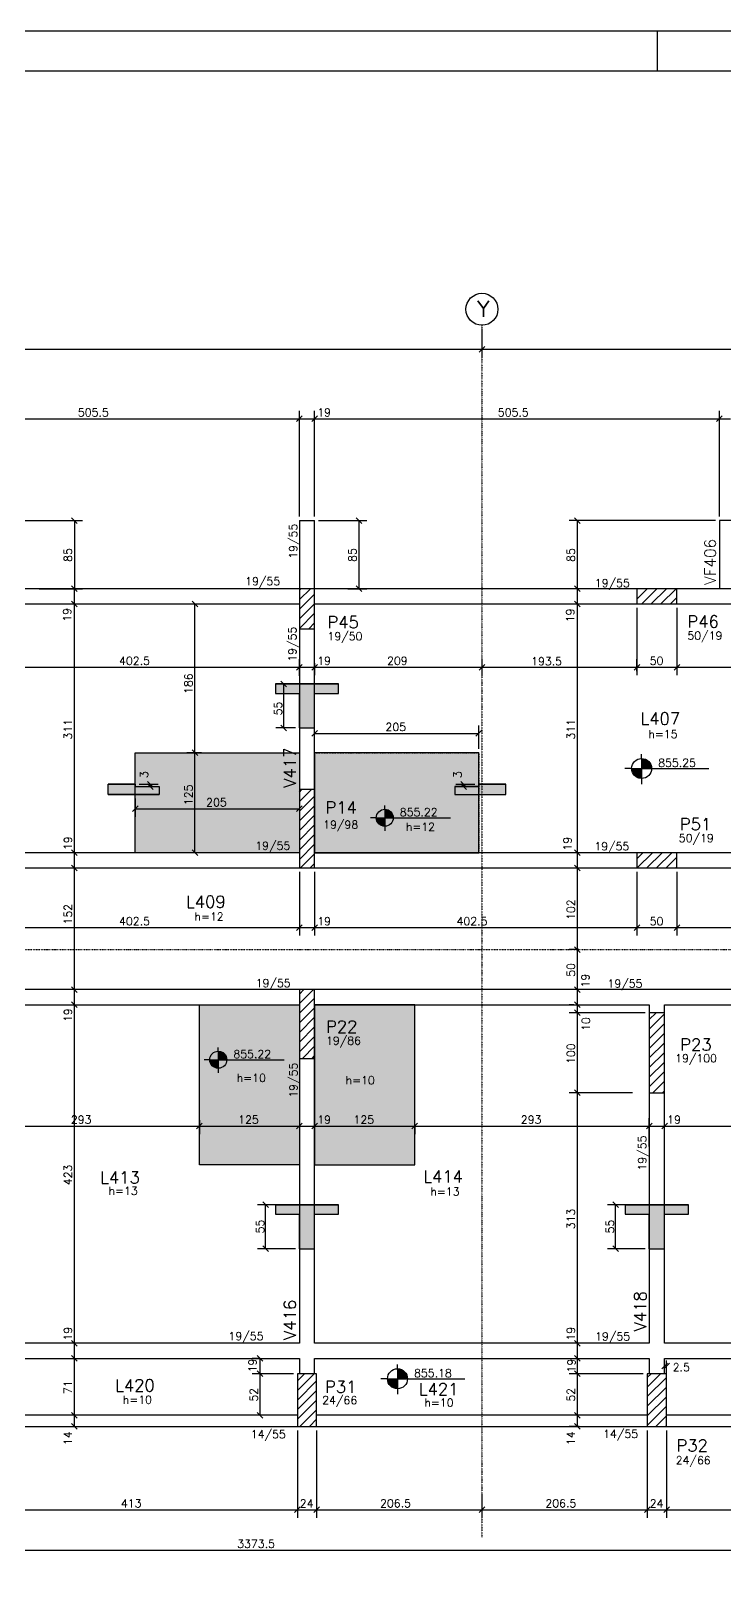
# Model space of a CAD drawing. Extents: x 1435 to 7619, y 830 to 3800.
# Drawn here: x 3499 to 4366, y 1862 to 3800 of the extents above; entities that cross this region are included whole.
import ezdxf

# ---------------------------------------------------------------- set-up
doc = ezdxf.new("R2010")
doc.units = 0
doc.header["$MEASUREMENT"] = 0
doc.linetypes.add('ESTILO_TQS_0004', pattern=[2, 0.5, -0.4, 0.1, -0.4, 0.1, -0.5])
for name, color, linetype in [('1', 1, 'CONTINUOUS'), ('2', 2, 'CONTINUOUS'), ('3', 3, 'CONTINUOUS'), ('4', 4, 'CONTINUOUS'), ('6', 6, 'CONTINUOUS'), ('7', 7, 'CONTINUOUS'), ('8', 8, 'CONTINUOUS'), ('9', 9, 'CONTINUOUS')]:
    doc.layers.add(name, color=color, linetype=linetype)
doc.styles.get("Standard").update_dxf_attribs({"font": 'ROMANS.SHX'})

msp = doc.modelspace()

# ---------------------------------------------------------------- linework, layer by layer
at = {"layer": '1', "linetype": 'Continuous'}
msp.add_lwpolyline([(1434.82608, 829.928975), (7619.060405, 829.928975), (7619.060405, 3799.928975), (1434.82608, 3799.928975), (1434.82608, 829.928975)], dxfattribs=at)
at = {"layer": '2', "linetype": 'Continuous'}
for p, q in [((4059.054466, 3398.772644), (4066.125534, 3405.843712)), ((4059.054466, 3398.772644), (4066.125534, 3405.843712)), ((3831.054466, 3311.782786), (3838.125534, 3318.853854)), ((3831.054466, 3311.782786), (3838.125534, 3318.853854)), ((3850.054466, 3311.782786), (3857.125534, 3318.853854)), ((3850.054466, 3311.782786), (3857.125534, 3318.853854)), ((4355.554466, 3311.782786), (4362.625534, 3318.853854)), ((4355.554466, 3311.782786), (4362.625534, 3318.853854)), ((3549.980763, 3191.560534), (3557.05183, 3184.489466)), ((3905.300627, 3191.560534), (3912.371695, 3184.489466)), ((4185.237339, 3184.489466), (4178.166271, 3191.560534)), ((3557.05183, 3099.489466), (3549.980763, 3106.560534)), ((3557.05183, 3099.489466), (3549.980763, 3106.560534)), ((3549.980763, 3106.560534), (3557.05183, 3099.489466)), ((3905.300627, 3106.560534), (3912.371695, 3099.489466)), ((4185.237339, 3099.489466), (4178.166271, 3106.560534)), ((4185.237339, 3099.489466), (4178.166271, 3106.560534)), ((3557.05183, 3080.489466), (3549.980763, 3087.560534)), ((3557.05183, 3080.489466), (3549.980763, 3087.560534)), ((3707.557837, 3080.489466), (3700.486769, 3087.560534)), ((4185.237339, 3080.489466), (4178.166271, 3087.560534)), ((4185.237339, 3080.489466), (4178.166271, 3087.560534)), ((3831.054466, 3001.331838), (3838.125534, 3008.402905)), ((3831.054466, 3001.331838), (3838.125534, 3008.402905)), ((3850.054466, 3001.331838), (3857.125534, 3008.402905)), ((3850.054466, 3001.331838), (3857.125534, 3008.402905)), ((3850.054466, 3001.331838), (3857.125534, 3008.402905)), ((4059.054466, 3001.331838), (4066.125534, 3008.402905)), ((4059.054466, 3001.331838), (4066.125534, 3008.402905)), ((4252.554466, 3001.331838), (4259.625534, 3008.402905)), ((4252.554466, 3001.331838), (4259.625534, 3008.402905)), ((4252.554466, 3001.331838), (4259.625534, 3008.402905)), ((4302.554466, 3001.331838), (4309.625534, 3008.402905)), ((4302.554466, 3001.331838), (4309.625534, 3008.402905)), ((3818.629123, 2980.561824), (3811.558055, 2987.632892)), ((3818.629123, 2925.561824), (3811.558055, 2932.632892)), ((3850.054466, 2918.675499), (3857.125534, 2925.746567)), ((4055.054466, 2918.675499), (4062.125534, 2925.746567)), ((3707.557837, 2894.489466), (3700.486769, 2901.560534)), ((3707.557837, 2894.489466), (3700.486769, 2901.560534)), ((3644.770676, 2862.248596), (3651.841743, 2855.177528)), ((3644.770676, 2859.248596), (3651.841743, 2852.177528)), ((4036.338257, 2862.248596), (4043.409324, 2855.177528)), ((4036.338257, 2859.248596), (4043.409324, 2852.177528)), ((3626.054466, 2824.491103), (3633.125534, 2831.562171)), ((3831.054466, 2824.491103), (3838.125534, 2831.562171)), ((3844.09, 2803.025), (3844.09, 2803.025)), ((3557.05183, 2769.489466), (3549.980763, 2776.560534)), ((3557.05183, 2769.489466), (3549.980763, 2776.560534)), ((3557.05183, 2769.489466), (3549.980763, 2776.560534)), ((3707.557837, 2769.489466), (3700.486769, 2776.560534)), ((4185.237339, 2769.489466), (4178.166271, 2776.560534)), ((4185.237339, 2769.489466), (4178.166271, 2776.560534)), ((4185.237339, 2769.489466), (4178.166271, 2776.560534)), ((3557.05183, 2750.489466), (3549.980763, 2757.560534)), ((3557.05183, 2750.489466), (3549.980763, 2757.560534)), ((4185.237339, 2750.489466), (4178.166271, 2757.560534)), ((4185.237339, 2750.489466), (4178.166271, 2757.560534)), ((3831.054466, 2675.902112), (3838.125534, 2682.973179)), ((3831.054466, 2675.902112), (3838.125534, 2682.973179)), ((3850.054466, 2675.902112), (3857.125534, 2682.973179)), ((3850.054466, 2675.902112), (3857.125534, 2682.973179)), ((4252.554466, 2675.902112), (4259.625534, 2682.973179)), ((4252.554466, 2675.902112), (4259.625534, 2682.973179)), ((4302.554466, 2675.902112), (4309.625534, 2682.973179)), ((4302.554466, 2675.902112), (4309.625534, 2682.973179)), ((4185.237339, 2648.489466), (4178.166271, 2655.560534)), ((4185.237339, 2648.489466), (4178.166271, 2655.560534)), ((3557.05183, 2598.489466), (3549.980763, 2605.560534)), ((3557.05183, 2598.489466), (3549.980763, 2605.560534)), ((4185.237339, 2598.489466), (4178.166271, 2605.560534)), ((4185.237339, 2598.489466), (4178.166271, 2605.560534)), ((3557.05183, 2579.489466), (3549.980763, 2586.560534)), ((3557.05183, 2579.489466), (3549.980763, 2586.560534)), ((4185.237339, 2579.489466), (4178.166271, 2586.560534)), ((4185.237339, 2579.489466), (4178.166271, 2586.560534)), ((3844.09, 2559.025), (3844.09, 2559.025)), ((4185.237339, 2569.489466), (4178.166271, 2576.560534)), ((4185.237339, 2569.489466), (4178.166271, 2576.560534)), ((4281.09, 2523.025), (4281.09, 2523.025)), ((4185.237339, 2469.489466), (4178.166271, 2476.560534)), ((4185.237339, 2469.489466), (4178.166271, 2476.560534)), ((3706.054466, 2427.94605), (3713.125534, 2435.017118)), ((3706.054466, 2427.94605), (3713.125534, 2435.017118)), ((3831.054466, 2427.94605), (3838.125534, 2435.017118)), ((3831.054466, 2427.94605), (3838.125534, 2435.017118)), ((3850.054466, 2427.94605), (3857.125534, 2435.017118)), ((3850.054466, 2427.94605), (3857.125534, 2435.017118)), ((3975.054466, 2427.94605), (3982.125534, 2435.017118)), ((3975.054466, 2427.94605), (3982.125534, 2435.017118)), ((4268.054466, 2427.94605), (4275.125534, 2435.017118)), ((4268.054466, 2427.94605), (4275.125534, 2435.017118)), ((4287.054466, 2427.94605), (4294.125534, 2435.017118)), ((4287.054466, 2427.94605), (4294.125534, 2435.017118)), ((3795.947986, 2329.642791), (3788.876919, 2336.713858)), ((3795.947986, 2329.642791), (3788.876919, 2336.713858)), ((4232.947986, 2329.642791), (4225.876919, 2336.713858)), ((4232.947986, 2329.642791), (4225.876919, 2336.713858)), ((3795.947986, 2274.642791), (3788.876919, 2281.713858)), ((3795.947986, 2274.642791), (3788.876919, 2281.713858)), ((4232.947986, 2274.642791), (4225.876919, 2281.713858)), ((4232.947986, 2274.642791), (4225.876919, 2281.713858)), ((3557.05183, 2156.489466), (3549.980763, 2163.560534)), ((3557.05183, 2156.489466), (3549.980763, 2163.560534)), ((4185.237339, 2156.489466), (4178.166271, 2163.560534)), ((4185.237339, 2156.489466), (4178.166271, 2163.560534)), ((3557.05183, 2137.489466), (3549.980763, 2144.560534)), ((3557.05183, 2137.489466), (3549.980763, 2144.560534)), ((3789.081284, 2137.489466), (3782.010216, 2144.560534)), ((4185.237339, 2137.489466), (4178.166271, 2144.560534)), ((4185.237339, 2137.489466), (4178.166271, 2144.560534)), ((4294.125534, 2135.212587), (4287.054466, 2128.141519)), ((4296.625534, 2135.212587), (4289.554466, 2128.141519)), ((3789.081284, 2118.489466), (3782.010216, 2125.560534)), ((3789.081284, 2118.489466), (3782.010216, 2125.560534)), ((4185.237339, 2118.489466), (4178.166271, 2125.560534)), ((4185.237339, 2118.489466), (4178.166271, 2125.560534)), ((3844.09, 2089.025), (3844.09, 2089.025)), ((4281.09, 2089.025), (4281.09, 2089.025)), ((3557.05183, 2066.489466), (3549.980763, 2073.560534)), ((3557.05183, 2066.489466), (3549.980763, 2073.560534)), ((3557.05183, 2052.489466), (3549.980763, 2059.560534)), ((3789.081284, 2066.489466), (3782.010216, 2073.560534)), ((4185.237339, 2066.489466), (4178.166271, 2073.560534)), ((4185.237339, 2066.489466), (4178.166271, 2073.560534)), ((4185.237339, 2052.489466), (4178.166271, 2059.560534)), ((3828.554466, 1948.438085), (3835.625534, 1955.509152)), ((3828.554466, 1948.438085), (3835.625534, 1955.509152)), ((3852.554466, 1948.438085), (3859.625534, 1955.509152)), ((4059.054466, 1948.438085), (4066.125534, 1955.509152)), ((4059.054466, 1948.438085), (4066.125534, 1955.509152)), ((4265.554466, 1948.438085), (4272.625534, 1955.509152)), ((4289.554466, 1948.438085), (4296.625534, 1955.509152)), ((4289.554466, 1948.438085), (4296.625534, 1955.509152))]:
    msp.add_line(p, q, dxfattribs=at)
at = {"layer": '3', "linetype": 'Continuous'}
for p, q in [((4281.321223, 3799.928975), (4281.321223, 3749.929475)), ((4708.59, 3188.025), (4359.09, 3188.025)), ((4359.09, 3188.025), (4359.09, 3103.025)), ((3834.59, 3089.299453), (3848.315547, 3103.025)), ((3834.59, 3101.320268), (3836.294732, 3103.025)), ((4256.09, 3090.070918), (4269.044082, 3103.025)), ((4256.09, 3102.091733), (4257.023267, 3103.025)), ((4262.064897, 3084.025), (4281.064897, 3103.025)), ((4274.085713, 3084.025), (4293.085713, 3103.025)), ((4286.106528, 3084.025), (4305.106528, 3103.025)), ((3834.59, 3077.278637), (3853.59, 3096.278637)), ((3834.59, 3065.257822), (3853.59, 3084.257822)), ((4298.127343, 3084.025), (4306.09, 3091.987657)), ((3834.59, 3053.237007), (3853.59, 3072.237007)), ((3846.398808, 3053.025), (3853.59, 3060.216192)), ((4262.015359, 2890.765712), (4262.015359, 2896.270456)), ((4262.015359, 2890.765712), (4262.015359, 2865.765712)), ((4262.015359, 2890.158365), (4265.864483, 2890.158365)), ((4262.015359, 2889.365516), (4267.763821, 2889.365516)), ((4262.015359, 2888.572667), (4269.087617, 2888.572667)), ((4249.515359, 2878.265712), (4241.088655, 2878.265712)), ((4262.015311, 2877.472911), (4249.515311, 2877.472911)), ((4249.515359, 2878.265712), (4274.515359, 2878.265712)), ((4262.015311, 2876.680062), (4249.616305, 2876.680062)), ((4262.015311, 2875.887213), (4249.743668, 2875.887213)), ((4262.015311, 2875.094364), (4249.924294, 2875.094364)), ((4262.015311, 2874.301562), (4250.160567, 2874.301562)), ((4262.015311, 2873.508666), (4250.455872, 2873.508666)), ((4262.015311, 2872.715864), (4250.814931, 2872.715864)), ((4262.015311, 2871.923015), (4251.244084, 2871.923015)), ((4262.015311, 2871.130166), (4251.752106, 2871.130166)), ((4262.015311, 2870.337317), (4252.351491, 2870.337317)), ((4262.015311, 2869.544516), (4253.060452, 2869.544516)), ((4262.015311, 2868.751607), (4253.907792, 2868.751607)), ((4262.015359, 2887.779806), (4270.122878, 2887.779806)), ((4262.015359, 2886.987016), (4270.970217, 2886.987016)), ((4262.015359, 2886.194167), (4271.679227, 2886.194167)), ((4262.015359, 2885.401306), (4272.278563, 2885.401306)), ((4262.015359, 2884.608457), (4272.786585, 2884.608457)), ((4262.015359, 2883.815608), (4273.215739, 2883.815608)), ((4262.015359, 2883.022759), (4273.574797, 2883.022759)), ((4262.015359, 2882.22991), (4273.870103, 2882.22991)), ((4262.015359, 2881.437109), (4274.106375, 2881.437109)), ((4262.015359, 2880.64426), (4274.286954, 2880.64426)), ((4262.015359, 2879.85141), (4274.414364, 2879.85141)), ((4262.015359, 2879.058561), (4274.515359, 2879.058561)), ((4274.515359, 2878.265712), (4345.938107, 2878.265712)), ((3834.59, 2836.862332), (3849.752668, 2852.025)), ((3834.59, 2848.883147), (3837.731853, 2852.025)), ((4262.015311, 2867.958806), (4254.943053, 2867.958806)), ((4262.015311, 2867.165957), (4256.266848, 2867.165957)), ((4262.015311, 2866.373107), (4258.166234, 2866.373107)), ((4262.015359, 2865.765712), (4262.015359, 2858.89718)), ((3834.59, 2824.841516), (3853.59, 2843.841516)), ((3834.59, 2812.820701), (3853.59, 2831.820701)), ((3941.223609, 2827.297185), (3941.223609, 2831.976217)), ((3834.59, 2800.799886), (3853.59, 2819.799886)), ((3930.598609, 2816.672185), (3923.43591, 2816.672185)), ((3941.223568, 2815.998304), (3930.598568, 2815.998304)), ((3930.598609, 2816.672185), (3951.848609, 2816.672185)), ((3941.223568, 2815.324382), (3930.684413, 2815.324382)), ((3941.223568, 2814.65046), (3930.792672, 2814.65046)), ((3941.223568, 2813.976539), (3930.946204, 2813.976539)), ((3941.223568, 2813.302657), (3931.147036, 2813.302657)), ((3941.223568, 2812.628695), (3931.398045, 2812.628695)), ((3941.223568, 2811.954814), (3931.703245, 2811.954814)), ((3941.223568, 2811.280892), (3932.068025, 2811.280892)), ((3941.223568, 2810.606971), (3932.499844, 2810.606971)), ((3941.223609, 2827.297185), (3941.223609, 2806.047185)), ((3941.223609, 2826.780939), (3944.495365, 2826.780939)), ((3941.223609, 2826.107018), (3946.109802, 2826.107018)), ((3941.223609, 2825.433096), (3947.235028, 2825.433096)), ((3941.223609, 2824.759164), (3948.115, 2824.759164)), ((3941.223609, 2824.085293), (3948.835239, 2824.085293)), ((3941.223609, 2823.411371), (3949.437896, 2823.411371)), ((3941.223609, 2822.73744), (3949.947333, 2822.73744)), ((3941.223609, 2822.063518), (3950.379152, 2822.063518)), ((3941.223609, 2821.389596), (3950.743932, 2821.389596)), ((3941.223609, 2820.715675), (3951.049132, 2820.715675)), ((3941.223609, 2820.041753), (3951.300141, 2820.041753)), ((3941.223609, 2819.367872), (3951.500973, 2819.367872)), ((3941.223609, 2818.69395), (3951.654464, 2818.69395)), ((3941.223609, 2818.020028), (3951.762764, 2818.020028)), ((3941.223609, 2817.346107), (3951.848609, 2817.346107)), ((3951.848609, 2816.672185), (4023.271358, 2816.672185)), ((3834.59, 2788.779071), (3853.59, 2807.779071)), ((3834.59, 2776.758255), (3853.59, 2795.758255)), ((3941.223568, 2809.933049), (3933.009321, 2809.933049)), ((3941.223568, 2809.259168), (3933.611938, 2809.259168)), ((3941.223568, 2808.585195), (3934.332177, 2808.585195)), ((3941.223568, 2807.911314), (3935.212149, 2807.911314)), ((3941.223568, 2807.237392), (3936.337375, 2807.237392)), ((3941.223568, 2806.563471), (3937.951853, 2806.563471)), ((3941.223609, 2806.047185), (3941.223609, 2800.208932)), ((3834.59, 2764.73744), (3853.59, 2783.73744)), ((3835.898375, 2754.025), (3853.59, 2771.716625)), ((4256.09, 2765.508905), (4263.606095, 2773.025)), ((4256.62691, 2754.025), (4275.62691, 2773.025)), ((4268.647725, 2754.025), (4287.647725, 2773.025)), ((4280.668541, 2754.025), (4299.668541, 2773.025)), ((3847.91919, 2754.025), (3853.59, 2759.69581)), ((4292.689356, 2754.025), (4306.09, 2767.425644)), ((4304.710171, 2754.025), (4306.09, 2755.404829)), ((3834.59, 2584.425211), (3852.189789, 2602.025)), ((3834.59, 2596.446026), (3840.168974, 2602.025)), ((3834.59, 2572.404396), (3853.59, 2591.404396)), ((3834.59, 2560.38358), (3853.59, 2579.38358)), ((3834.59, 2548.362765), (3853.59, 2567.362765)), ((4271.59, 2564.63423), (4279.98077, 2573.025)), ((4271.59, 2552.613415), (4290.59, 2571.613415)), ((4271.59, 2540.5926), (4290.59, 2559.5926)), ((3834.59, 2536.34195), (3853.59, 2555.34195)), ((3834.59, 2524.321134), (3853.59, 2543.321134)), ((4271.59, 2528.571784), (4290.59, 2547.571784)), ((3733.29344, 2525.012122), (3733.29344, 2529.691154)), ((3733.29344, 2525.012122), (3733.29344, 2503.762122)), ((3733.29344, 2524.495877), (3736.565196, 2524.495877)), ((3733.29344, 2523.821955), (3738.179634, 2523.821955)), ((3733.29344, 2523.148033), (3739.30486, 2523.148033)), ((3733.29344, 2522.474101), (3740.184832, 2522.474101)), ((3733.29344, 2521.80023), (3740.90507, 2521.80023)), ((3733.29344, 2521.126309), (3741.507728, 2521.126309)), ((3733.29344, 2520.452377), (3742.017164, 2520.452377)), ((3733.29344, 2519.778455), (3742.448983, 2519.778455)), ((3838.314681, 2516.025), (3853.59, 2531.300319)), ((4271.59, 2516.550969), (4290.59, 2535.550969)), ((4271.59, 2504.530154), (4290.59, 2523.530154)), ((3722.66844, 2514.387122), (3715.505742, 2514.387122)), ((3733.2934, 2513.713241), (3722.6684, 2513.713241)), ((3722.66844, 2514.387122), (3743.91844, 2514.387122)), ((3733.2934, 2513.039319), (3722.754245, 2513.039319)), ((3733.2934, 2512.365397), (3722.862503, 2512.365397)), ((3733.2934, 2511.691476), (3723.016036, 2511.691476)), ((3733.2934, 2511.017594), (3723.216867, 2511.017594)), ((3733.2934, 2510.343632), (3723.467877, 2510.343632)), ((3733.2934, 2509.669751), (3723.773076, 2509.669751)), ((3733.2934, 2508.995829), (3724.137857, 2508.995829)), ((3733.2934, 2508.321908), (3724.569676, 2508.321908)), ((3733.2934, 2507.647986), (3725.079153, 2507.647986)), ((3733.2934, 2506.974105), (3725.68177, 2506.974105)), ((3733.2934, 2506.300132), (3726.402008, 2506.300132)), ((3733.2934, 2505.626251), (3727.28198, 2505.626251)), ((3733.2934, 2504.952329), (3728.407206, 2504.952329)), ((3733.2934, 2504.278408), (3730.021684, 2504.278408)), ((3733.29344, 2519.104533), (3742.813764, 2519.104533)), ((3733.29344, 2518.430612), (3743.118963, 2518.430612)), ((3733.29344, 2517.75669), (3743.369973, 2517.75669)), ((3733.29344, 2517.082809), (3743.570805, 2517.082809)), ((3733.29344, 2516.408887), (3743.724296, 2516.408887)), ((3733.29344, 2515.734965), (3743.832595, 2515.734965)), ((3733.29344, 2515.061044), (3743.91844, 2515.061044)), ((3733.29344, 2503.762122), (3733.29344, 2497.923869)), ((3743.91844, 2514.387122), (3815.341189, 2514.387122)), ((3850.335496, 2516.025), (3853.59, 2519.279504)), ((4271.59, 2492.509339), (4290.59, 2511.509339)), ((4271.59, 2480.488523), (4290.59, 2499.488523)), ((4276.147292, 2473.025), (4290.59, 2487.467708)), ((4288.168107, 2473.025), (4290.59, 2475.446893)), ((3957.116523, 2128.155467), (3957.116523, 2133.660211)), ((3832.09, 2101.0926), (3853.0224, 2122.025)), ((3832.09, 2113.113415), (3841.001585, 2122.025)), ((3832.09, 2089.071784), (3856.09, 2113.071784)), ((3944.616523, 2115.655467), (3936.189819, 2115.655467)), ((3957.116475, 2114.862666), (3944.616475, 2114.862666)), ((3944.616523, 2115.655467), (3969.616523, 2115.655467)), ((3957.116475, 2114.069817), (3944.717469, 2114.069817)), ((3957.116475, 2113.276968), (3944.844832, 2113.276968)), ((3957.116523, 2128.155467), (3957.116523, 2103.155467)), ((3957.116523, 2127.54812), (3960.965648, 2127.54812)), ((3957.116523, 2126.755271), (3962.864985, 2126.755271)), ((3957.116523, 2125.962422), (3964.188781, 2125.962422)), ((3957.116523, 2125.169561), (3965.224042, 2125.169561)), ((3957.116523, 2124.376771), (3966.071381, 2124.376771)), ((3957.116523, 2123.583922), (3966.780391, 2123.583922)), ((3957.116523, 2122.791061), (3967.379727, 2122.791061)), ((3957.116523, 2121.998212), (3967.887749, 2121.998212)), ((3957.116523, 2121.205363), (3968.316903, 2121.205363)), ((3957.116523, 2120.412514), (3968.675961, 2120.412514)), ((3957.116523, 2119.619665), (3968.971267, 2119.619665)), ((3957.116523, 2118.826863), (3969.207539, 2118.826863)), ((3957.116523, 2118.034014), (3969.388118, 2118.034014)), ((3957.116523, 2117.241165), (3969.515529, 2117.241165)), ((3957.116523, 2116.448316), (3969.616523, 2116.448316)), ((3969.616523, 2115.655467), (4041.039272, 2115.655467)), ((4269.09, 2105.34325), (4285.77175, 2122.025)), ((4269.09, 2117.364065), (4273.750935, 2122.025)), ((4269.09, 2093.322434), (4293.09, 2117.322434)), ((3832.09, 2077.050969), (3856.09, 2101.050969)), ((3957.116475, 2112.484119), (3945.025458, 2112.484119)), ((3957.116475, 2111.691317), (3945.261731, 2111.691317)), ((3957.116475, 2110.89842), (3945.557036, 2110.89842)), ((3957.116475, 2110.105619), (3945.916095, 2110.105619)), ((3957.116475, 2109.31277), (3946.345248, 2109.31277)), ((3957.116475, 2108.519921), (3946.85327, 2108.519921)), ((3957.116475, 2107.727072), (3947.452655, 2107.727072)), ((3957.116475, 2106.934271), (3948.161616, 2106.934271)), ((3957.116475, 2106.141362), (3949.008956, 2106.141362)), ((3957.116475, 2105.34856), (3950.044217, 2105.34856)), ((3957.116475, 2104.555711), (3951.368012, 2104.555711)), ((3957.116475, 2103.762862), (3953.267398, 2103.762862)), ((3957.116523, 2103.155467), (3957.116523, 2096.286935)), ((4269.09, 2081.301619), (4293.09, 2105.301619)), ((4269.09, 2069.280804), (4293.09, 2093.280804)), ((3832.09, 2065.030154), (3856.09, 2089.030154)), ((3835.105661, 2056.025), (3856.09, 2077.009339)), ((4269.09, 2057.259988), (4293.09, 2081.259988)), ((3847.126477, 2056.025), (3856.09, 2064.988523)), ((4279.875827, 2056.025), (4293.09, 2069.239173)), ((4291.896642, 2056.025), (4293.09, 2057.218358))]:
    msp.add_line(p, q, dxfattribs=at)
for points in [[(3834.59, 3188.025), (3834.59, 3103.025)], [(3834.59, 3188.025), (3853.59, 3188.025)], [(3853.59, 3103.025), (3853.59, 3188.025)], [(3834.59, 3103.025), (3432.09, 3103.025)], [(4256.09, 3103.025), (3853.59, 3103.025)], [(4708.59, 3103.025), (4306.09, 3103.025)], [(3432.09, 3084.025), (3834.59, 3084.025)], [(3853.59, 3084.025), (4256.09, 3084.025)], [(4306.09, 3084.025), (4708.59, 3084.025)], [(3834.59, 3053.025), (3834.59, 2852.025)], [(3853.59, 2852.025), (3853.59, 3053.025)], [(3834.59, 2773.025), (3432.089976, 2773.025)], [(4256.09, 2773.025), (3853.59, 2773.025)], [(4708.59, 2773.025), (4306.09, 2773.025)], [(3432.089976, 2754.025), (3834.59, 2754.025)], [(3853.59, 2754.025), (4256.09, 2754.025)], [(4306.09, 2754.025), (4718.09, 2754.025)], [(3834.59, 2602.025), (3416.59, 2602.025)], [(4281.09, 2602.025), (3853.59, 2602.025)], [(4727.59, 2602.025), (4281.09, 2602.025)], [(3416.59, 2583.025), (3834.59, 2583.025)], [(3853.59, 2583.025), (4271.59, 2583.025)], [(4271.59, 2583.025), (4271.59, 2573.025)], [(4290.59, 2583.025), (4708.59, 2583.025)], [(4290.59, 2573.025), (4290.59, 2583.025)], [(3834.59, 2516.025), (3834.59, 2160.025)], [(3853.59, 2160.025), (3853.59, 2516.025)], [(4271.59, 2473.025), (4271.59, 2160.025)], [(4290.59, 2160.025), (4290.59, 2473.025)], [(3834.59, 2160.025), (3416.59, 2160.025)], [(4271.59, 2160.025), (3853.59, 2160.025)], [(4708.59, 2160.025), (4290.59, 2160.025)], [(3416.59, 2141.025), (3834.59, 2141.025)], [(3834.59, 2141.025), (3834.59, 2122.025)], [(3853.59, 2141.025), (4271.59, 2141.025)], [(3853.59, 2122.025), (3853.59, 2141.025)], [(4271.59, 2141.025), (4271.59, 2122.025)], [(4290.59, 2141.025), (4708.59, 2141.025)], [(4290.59, 2122.025), (4290.59, 2141.025)], [(3832.09, 2070.025), (3419.09, 2070.025)], [(3419.09, 2056.025), (3832.09, 2056.025)], [(4269.09, 2070.025), (3856.09, 2070.025)], [(3856.09, 2056.025), (4269.09, 2056.025)], [(4708.59, 2070.025), (4293.09, 2070.025)], [(4293.09, 2056.025), (4708.59, 2056.025)]]:
    msp.add_lwpolyline(points, dxfattribs=at)
at = {"layer": '3', "linetype": 'ESTILO_TQS_0004'}
for points in [[(3834.59, 2773.025), (3629.59, 2773.025), (3629.59, 2898.025), (3834.59, 2898.025), (3834.59, 2773.025)], [(3853.59, 2898.025), (4058.59, 2898.025), (4058.59, 2773.025), (3853.59, 2773.025), (3853.59, 2898.025)], [(3709.59, 2583.025), (3834.59, 2583.025), (3834.59, 2383.025), (3709.59, 2383.025), (3709.59, 2583.025)], [(3853.59, 2383.025), (3978.59, 2383.025), (3978.59, 2583.025), (3853.59, 2583.025), (3853.59, 2383.025)]]:
    msp.add_lwpolyline(points, dxfattribs=at)
at = {"layer": '3', "linetype": 'Continuous'}
for centre, radius in [((4062.59, 3452.148665), 20), ((4262.015359, 2878.265712), 12.5), ((3941.223609, 2816.672185), 10.625), ((3733.29344, 2514.387122), 10.625), ((3957.116523, 2115.655467), 12.5)]:
    msp.add_circle(centre, radius, dxfattribs=at)
at = {"layer": '6', "linetype": 'Continuous'}
for p, q in [((3804.59, 2984.097358), (3834.59, 2984.097358)), ((3804.59, 2972.097358), (3834.59, 2972.097358)), ((3834.59, 2984.097358), (3853.59, 2984.097358)), ((3834.59, 2929.097358), (3834.59, 2972.097358)), ((3853.59, 2984.097358), (3883.59, 2984.097358)), ((3853.59, 2929.097358), (3853.59, 2972.097358)), ((3853.59, 2972.097358), (3883.59, 2972.097358)), ((3834.59, 2929.097358), (3853.59, 2929.097358)), ((3629.59, 2858.713062), (3595.621745, 2858.713062)), ((3629.59, 2855.713062), (3629.59, 2858.713062)), ((3629.59, 2855.713062), (3659.59, 2855.713062)), ((4028.59, 2855.713062), (4058.59, 2855.713062)), ((4058.59, 2855.713062), (4058.59, 2858.713062)), ((4058.59, 2858.713062), (4092.558255, 2858.713062)), ((3595.621745, 2845.713062), (3659.59, 2845.713062)), ((4028.59, 2845.713062), (4092.558255, 2845.713062)), ((3804.59, 2333.178324), (3834.59, 2333.178324)), ((3834.59, 2333.178324), (3853.59, 2333.178324)), ((3853.59, 2333.178324), (3883.59, 2333.178324)), ((4241.59, 2333.178324), (4271.59, 2333.178324)), ((4271.59, 2333.178324), (4290.59, 2333.178324)), ((4290.59, 2333.178324), (4320.59, 2333.178324)), ((3804.59, 2321.178324), (3834.59, 2321.178324)), ((3834.59, 2278.178324), (3834.59, 2321.178324)), ((3853.59, 2278.178324), (3853.59, 2321.178324)), ((3853.59, 2321.178324), (3883.59, 2321.178324)), ((4241.59, 2321.178324), (4271.59, 2321.178324)), ((4271.59, 2278.178324), (4271.59, 2321.178324)), ((4290.59, 2278.178324), (4290.59, 2321.178324)), ((4290.59, 2321.178324), (4320.59, 2321.178324)), ((3834.59, 2278.178324), (3853.59, 2278.178324)), ((4271.59, 2278.178324), (4290.59, 2278.178324))]:
    msp.add_line(p, q, dxfattribs=at)
msp.add_lwpolyline([(1584.828547, 879.93055), (7569.064811, 879.93055), (7569.064811, 3749.929475), (1584.828547, 3749.929475), (1584.828547, 879.93055)], dxfattribs=at)
at = {"layer": '7', "linetype": 'Continuous'}
for points in [[(3834.59, 3053.025), (3853.59, 3053.025), (3853.59, 3103.025), (3834.59, 3103.025), (3834.59, 3053.025)], [(4256.09, 3084.025), (4306.09, 3084.025), (4306.09, 3103.025), (4256.09, 3103.025), (4256.09, 3084.025)], [(3834.59, 2754.025), (3853.59, 2754.025), (3853.59, 2852.025), (3834.59, 2852.025), (3834.59, 2754.025)], [(4256.09, 2754.025), (4306.09, 2754.025), (4306.09, 2773.025), (4256.09, 2773.025), (4256.09, 2754.025)], [(3834.59, 2516.025), (3853.59, 2516.025), (3853.59, 2602.025), (3834.59, 2602.025), (3834.59, 2516.025)], [(4271.59, 2473.025), (4290.59, 2473.025), (4290.59, 2573.025), (4271.59, 2573.025), (4271.59, 2473.025)], [(3832.09, 2056.025), (3856.09, 2056.025), (3856.09, 2122.025), (3832.09, 2122.025), (3832.09, 2056.025)], [(4269.09, 2056.025), (4293.09, 2056.025), (4293.09, 2122.025), (4269.09, 2122.025), (4269.09, 2056.025)]]:
    msp.add_lwpolyline(points, dxfattribs=at)
at = {"layer": '8', "linetype": 'Continuous'}
for points in [[(3804.59, 2984.097358), (3804.59, 2972.097358), (3834.59, 2972.097358), (3834.59, 2929.097358), (3853.59, 2929.097358), (3853.59, 2972.097358), (3883.59, 2972.097358), (3883.59, 2984.097358), (3804.59, 2984.097358)], [(3659.59, 2845.713062), (3595.621745, 2845.713062), (3595.621745, 2858.713062), (3629.59, 2858.713062), (3629.59, 2855.713062), (3659.59, 2855.713062), (3659.59, 2845.713062)], [(4028.59, 2845.713062), (4092.558255, 2845.713062), (4092.558255, 2858.713062), (4058.59, 2858.713062), (4058.59, 2855.713062), (4028.59, 2855.713062), (4028.59, 2845.713062)], [(3804.59, 2333.178324), (3804.59, 2321.178324), (3834.59, 2321.178324), (3834.59, 2278.178324), (3853.59, 2278.178324), (3853.59, 2321.178324), (3883.59, 2321.178324), (3883.59, 2333.178324), (3804.59, 2333.178324)], [(4241.59, 2333.178324), (4241.59, 2321.178324), (4271.59, 2321.178324), (4271.59, 2278.178324), (4290.59, 2278.178324), (4290.59, 2321.178324), (4320.59, 2321.178324), (4320.59, 2333.178324), (4241.59, 2333.178324)]]:
    msp.add_lwpolyline(points, dxfattribs=at)
for points in [[(3804.59, 2984.097358), (3804.59, 2972.097358), (3834.59, 2972.097358)], [(3804.59, 2984.097358), (3834.59, 2972.097358), (3883.59, 2984.097358)], [(3834.59, 2972.097358), (3853.59, 2972.097358), (3883.59, 2984.097358)], [(3834.59, 2929.097358), (3853.59, 2929.097358), (3834.59, 2972.097358)], [(3853.59, 2929.097358), (3853.59, 2972.097358), (3834.59, 2972.097358)], [(3853.59, 2972.097358), (3883.59, 2972.097358), (3883.59, 2984.097358)], [(3595.621745, 2858.713062), (3629.59, 2858.713062), (3595.621745, 2845.713062)], [(3629.59, 2858.713062), (3629.59, 2855.713062), (3595.621745, 2845.713062)], [(3595.621745, 2845.713062), (3629.59, 2855.713062), (3659.59, 2845.713062)], [(3629.59, 2855.713062), (3659.59, 2855.713062), (3659.59, 2845.713062)], [(4092.558255, 2845.713062), (4058.59, 2855.713062), (4028.59, 2855.713062)], [(4092.558255, 2845.713062), (4028.59, 2855.713062), (4028.59, 2845.713062)], [(4092.558255, 2845.713062), (4092.558255, 2858.713062), (4058.59, 2858.713062)], [(4092.558255, 2845.713062), (4058.59, 2858.713062), (4058.59, 2855.713062)], [(3804.59, 2333.178324), (3804.59, 2321.178324), (3834.59, 2321.178324)], [(3804.59, 2333.178324), (3834.59, 2321.178324), (3883.59, 2333.178324)], [(3834.59, 2321.178324), (3853.59, 2321.178324), (3883.59, 2333.178324)], [(3853.59, 2321.178324), (3883.59, 2321.178324), (3883.59, 2333.178324)], [(4241.59, 2333.178324), (4241.59, 2321.178324), (4271.59, 2321.178324)], [(4241.59, 2333.178324), (4271.59, 2321.178324), (4320.59, 2333.178324)], [(4271.59, 2321.178324), (4290.59, 2321.178324), (4320.59, 2333.178324)], [(4290.59, 2321.178324), (4320.59, 2321.178324), (4320.59, 2333.178324)], [(3834.59, 2278.178324), (3853.59, 2278.178324), (3834.59, 2321.178324)], [(3853.59, 2278.178324), (3853.59, 2321.178324), (3834.59, 2321.178324)], [(4271.59, 2278.178324), (4290.59, 2278.178324), (4271.59, 2321.178324)], [(4290.59, 2278.178324), (4290.59, 2321.178324), (4271.59, 2321.178324)]]:
    msp.add_solid(points, dxfattribs=at)
at = {"layer": '9', "linetype": 'ESTILO_TQS_0004'}
for p, q in [((4062.59, 3432.148665), (4062.59, 1917.686591)), ((1835.89007, 2652.025), (5717.148403, 2652.025))]:
    msp.add_line(p, q, dxfattribs=at)
at = {"layer": '9', "linetype": 'Continuous'}
for p, q in [((4062.59, 3427.148665), (4062.59, 3392.308178)), ((2099.09, 3402.308178), (4062.59, 3402.308178)), ((4062.59, 3402.308178), (5472.59, 3402.308178)), ((3329.09, 3315.31832), (3834.59, 3315.31832)), ((3834.59, 3193.025), (3834.59, 3325.31832)), ((3834.59, 3315.31832), (3853.59, 3315.31832)), ((3853.59, 3193.025), (3853.59, 3325.31832)), ((3853.59, 3315.31832), (4359.09, 3315.31832)), ((4359.09, 3193.025), (4359.09, 3325.31832)), ((4359.09, 3315.31832), (4373.09, 3315.31832)), ((3334.09, 3188.025), (3563.516297, 3188.025)), ((3553.516297, 3188.025), (3553.516297, 3103.025)), ((3858.59, 3188.025), (3918.836161, 3188.025)), ((3908.836161, 3188.025), (3908.836161, 3103.025)), ((4354.09, 3188.025), (4171.701805, 3188.025)), ((4181.701805, 3103.025), (4181.701805, 3188.025)), ((3509.386618, 3103.025), (3563.516297, 3103.025)), ((3553.516297, 3084.025), (3553.516297, 3103.025)), ((3895.20802, 3103.025), (3918.836161, 3103.025)), ((4181.701805, 3084.025), (4181.701805, 3103.025)), ((3553.516297, 2773.025), (3553.516297, 3084.025)), ((3704.022303, 2898.025), (3704.022303, 3084.025)), ((3704.140755, 3084.025), (3714.022303, 3084.025)), ((4181.701805, 2773.025), (4181.701805, 3084.025)), ((4256.09, 3079.025), (4256.09, 2994.867371)), ((4306.09, 3079.025), (4306.09, 2994.867371)), ((3432.09, 3004.867371), (3834.59, 3004.867371)), ((3834.59, 2994.097358), (3834.59, 3014.867371)), ((3834.59, 3004.867371), (3853.59, 3004.867371)), ((3853.59, 2994.097358), (3853.59, 3014.867371)), ((3853.59, 3009.867371), (3853.59, 2994.867371)), ((3853.59, 3004.867371), (4062.59, 3004.867371)), ((4062.59, 3013.598866), (4062.59, 2994.867371)), ((4062.59, 3004.867371), (4256.09, 3004.867371)), ((4256.09, 2999.867371), (4256.09, 3014.867371)), ((4256.09, 3004.867371), (4306.09, 3004.867371)), ((4306.09, 3004.867371), (4708.59, 3004.867371)), ((3829.59, 2984.097358), (3805.093589, 2984.097358)), ((3815.093589, 2929.097358), (3815.093589, 2984.097358)), ((3829.59, 2929.097358), (3805.093589, 2929.097358)), ((3853.59, 2903.025), (3853.59, 2932.211033)), ((4058.59, 2903.025), (4058.59, 2932.211033)), ((3853.59, 2922.211033), (4058.59, 2922.211033)), ((3712.249893, 2898.025), (3694.022303, 2898.025)), ((3704.022303, 2773.025), (3704.022303, 2898.025)), ((3634.59, 2858.713062), (3658.306209, 2858.713062)), ((3645.348065, 2855.713062), (3658.306209, 2855.713062)), ((3648.306209, 2858.713062), (3648.306209, 2855.713062)), ((4029.873791, 2858.713062), (4053.59, 2858.713062)), ((4029.873791, 2855.713062), (4042.831935, 2855.713062)), ((4039.873791, 2855.713062), (4039.873791, 2858.713062)), ((3629.59, 2840.713062), (3629.59, 2818.026637)), ((3834.59, 2830.839167), (3834.59, 2818.026637)), ((3629.59, 2828.026637), (3834.59, 2828.026637)), ((3553.516297, 2754.025), (3553.516297, 2773.025)), ((3710.746758, 2773.025), (3694.022303, 2773.025)), ((4182.251543, 2773.025), (4171.701805, 2773.025)), ((4181.701805, 2754.025), (4181.701805, 2773.025)), ((3553.516297, 2602.025), (3553.516297, 2754.025)), ((4181.701805, 2652.025), (4181.701805, 2754.025)), ((4185.718146, 2754.025), (4191.701805, 2754.025)), ((3834.59, 2749.025), (3834.59, 2669.437645)), ((3853.59, 2749.025), (3853.59, 2669.437645)), ((4256.09, 2749.025), (4256.09, 2669.437645)), ((4306.09, 2749.025), (4306.09, 2669.437645)), ((3432.089976, 2679.437645), (3834.59, 2679.437645)), ((3834.59, 2679.437645), (3853.59, 2679.437645)), ((3853.59, 2679.437645), (4256.09, 2679.437645)), ((4256.09, 2679.437645), (4306.09, 2679.437645)), ((4306.09, 2679.437645), (4727.59, 2679.437645)), ((4183.654224, 2652.025), (4171.701805, 2652.025)), ((4181.701805, 2602.025), (4181.701805, 2652.025)), ((3553.516297, 2583.025), (3553.516297, 2602.025)), ((4183.936999, 2602.025), (4171.701805, 2602.025)), ((4181.701805, 2583.025), (4181.701805, 2602.025)), ((3553.516297, 2160.025), (3553.516297, 2583.025)), ((4177.243369, 2583.025), (4171.701805, 2583.025)), ((4181.701805, 2573.025), (4181.701805, 2583.025)), ((4266.59, 2573.025), (4171.701805, 2573.025)), ((4181.701805, 2473.025), (4181.701805, 2573.025)), ((4250.667059, 2473.025), (4171.701805, 2473.025)), ((4181.701805, 2160.025), (4181.701805, 2473.025)), ((3416.59, 2431.481584), (3709.59, 2431.481584)), ((3709.59, 2438.924339), (3709.59, 2421.481584)), ((3709.59, 2431.481584), (3834.59, 2431.481584)), ((3834.59, 2431.481584), (3853.59, 2431.481584)), ((3834.59, 2428.191238), (3834.59, 2421.481584)), ((3853.59, 2434.017254), (3853.59, 2441.481584)), ((3853.59, 2431.481584), (3978.59, 2431.481584)), ((3978.59, 2431.481584), (4271.59, 2431.481584)), ((3978.59, 2431.172655), (3978.59, 2421.481584)), ((4271.59, 2405.991935), (4271.59, 2441.481584)), ((4271.59, 2431.481584), (4290.59, 2431.481584)), ((4290.59, 2420.302737), (4290.59, 2441.481584)), ((4290.59, 2431.481584), (4583.59, 2431.481584)), ((3806.081205, 2333.178324), (3782.412453, 2333.178324)), ((3806.081205, 2333.178324), (3782.412453, 2333.178324)), ((3792.412453, 2278.178324), (3792.412453, 2333.178324)), ((3792.412453, 2278.178324), (3792.412453, 2333.178324)), ((4243.081205, 2333.178324), (4219.412453, 2333.178324)), ((4243.081205, 2333.178324), (4219.412453, 2333.178324)), ((4229.412453, 2278.178324), (4229.412453, 2333.178324)), ((4229.412453, 2278.178324), (4229.412453, 2333.178324)), ((3829.59, 2278.178324), (3782.412453, 2278.178324)), ((3829.59, 2278.178324), (3782.412453, 2278.178324)), ((4266.59, 2278.178324), (4219.412453, 2278.178324)), ((4266.59, 2278.178324), (4219.412453, 2278.178324)), ((3553.516297, 2141.025), (3553.516297, 2160.025)), ((4182.502955, 2160.025), (4171.701805, 2160.025)), ((4181.701805, 2141.025), (4181.701805, 2160.025)), ((3553.516297, 2070.025), (3553.516297, 2141.025)), ((3785.649098, 2141.025), (3775.54575, 2141.025)), ((3785.54575, 2122.025), (3785.54575, 2141.025)), ((4181.701805, 2122.025), (4181.701805, 2141.025)), ((4185.928318, 2141.025), (4191.701805, 2141.025)), ((4293.09, 2122.025), (4293.09, 2138.527866)), ((3827.09, 2122.025), (3775.54575, 2122.025)), ((3785.54575, 2070.025), (3785.54575, 2122.025)), ((4264.09, 2122.025), (4171.701805, 2122.025)), ((4181.701805, 2070.025), (4181.701805, 2122.025)), ((4293.09, 2131.677053), (4290.59, 2131.677053)), ((3553.516297, 2056.025), (3553.516297, 2070.025)), ((3792.901225, 2070.025), (3775.54575, 2070.025)), ((4181.729468, 2070.025), (4171.701805, 2070.025)), ((4184.049928, 2056.025), (4171.701805, 2056.025)), ((4181.701805, 2056.025), (4181.701805, 2070.025)), ((3832.09, 2051.025), (3832.09, 1941.973619)), ((3856.09, 2051.025), (3856.09, 1941.973619)), ((4269.09, 2051.025), (4269.09, 1941.973619)), ((4293.09, 2051.025), (4293.09, 1941.973619)), ((3856.09, 1962.74272), (3856.09, 1941.973619)), ((4062.59, 1971.921867), (4062.59, 1941.973619)), ((3419.09, 1951.973619), (3832.09, 1951.973619)), ((3832.09, 1951.973619), (3856.09, 1951.973619)), ((3856.09, 1951.973619), (4062.59, 1951.973619)), ((4062.59, 1951.973619), (4269.09, 1951.973619)), ((4269.09, 1951.973619), (4293.09, 1951.973619)), ((4293.09, 1951.973619), (4708.59, 1951.973619)), ((2099.09, 1901.410231), (5472.59, 1901.410231))]:
    msp.add_line(p, q, dxfattribs=at)
for points in [[(3834.59, 2773.025), (3629.59, 2773.025), (3629.59, 2898.025), (3834.59, 2898.025), (3834.59, 2773.025)], [(3853.59, 2773.025), (4058.59, 2773.025), (4058.59, 2898.025), (3853.59, 2898.025), (3853.59, 2773.025)], [(3834.59, 2383.025), (3709.59, 2383.025), (3709.59, 2583.025), (3834.59, 2583.025), (3834.59, 2383.025)], [(3853.59, 2383.025), (3978.59, 2383.025), (3978.59, 2583.025), (3853.59, 2583.025), (3853.59, 2383.025)]]:
    msp.add_lwpolyline(points, dxfattribs=at)
for points in [[(3629.59, 2773.025), (3629.59, 2898.025), (3834.59, 2773.025)], [(3629.59, 2898.025), (3834.59, 2898.025), (3834.59, 2773.025)], [(3834.59, 2773.025), (3834.59, 2773.025), (3834.59, 2898.025)], [(4058.59, 2773.025), (4058.59, 2898.025), (3853.59, 2773.025)], [(4058.59, 2898.025), (3853.59, 2898.025), (3853.59, 2773.025)], [(3853.59, 2773.025), (3853.59, 2773.025), (3853.59, 2898.025)], [(3709.59, 2383.025), (3709.59, 2583.025), (3834.59, 2383.025)], [(3709.59, 2583.025), (3834.59, 2583.025), (3834.59, 2383.025)], [(3834.59, 2383.025), (3834.59, 2383.025), (3834.59, 2583.025)], [(3978.59, 2383.025), (3978.59, 2583.025), (3853.59, 2383.025)], [(3978.59, 2583.025), (3853.59, 2583.025), (3853.59, 2383.025)], [(3853.59, 2383.025), (3853.59, 2383.025), (3853.59, 2583.025)]]:
    msp.add_solid(points, dxfattribs=at)

# ---------------------------------------------------------------- texts
at = {"layer": '2', "linetype": 'Continuous'}
for s, p in [('505.5', (3557.84, 3318.31832)), ('19', (3856.92333, 3318.31832)), ('505.5', (4082.34, 3318.31832)), ('402.5', (3609.34, 3007.867371)), ('19', (3856.92333, 3007.867371)), ('209', (3944.09, 3007.867371)), ('193.5', (4123.985417, 3007.285085)), ('50', (4272.09, 3007.867371)), ('205', (3942.09, 2925.211033)), ('205', (3718.09, 2831.026637)), ('402.5', (3609.339988, 2682.437645)), ('19', (3856.92333, 2682.437645)), ('402.5', (4030.84, 2682.437645)), ('50', (4272.09, 2682.437645)), ('293', (3549.09, 2434.481584)), ('125', (3758.09, 2434.481584)), ('19', (3856.92333, 2434.481584)), ('125', (3902.09, 2434.481584)), ('293', (4111.09, 2434.481584)), ('19', (4293.92333, 2434.481584)), ('2.5', (4300.810279, 2125.054744)), ('413', (3611.59, 1954.973619)), ('24', (3835.09, 1954.973619)), ('206.5', (3935.34, 1954.973619)), ('206.5', (4141.84, 1954.973619)), ('24', (4272.09, 1954.973619)), ('3373.5', (3756.84, 1904.410231))]:
    msp.add_text(s, height=10, dxfattribs=at).set_placement(p)
for s, p in [('85', (3550.516297, 3136.525)), ('85', (3905.836161, 3136.525)), ('85', (4178.701805, 3136.525)), ('19', (3549.503528, 3061.796529)), ('19', (4177.887653, 3061.037197)), ('186', (3701.022303, 2971.535804)), ('55', (3812.837873, 2944.7013)), ('311', (3550.516297, 2914.525)), ('311', (4178.701805, 2914.525)), ('3', (3645.49346, 2866.34779)), ('3', (4037.061041, 2866.34779)), ('125', (3701.022303, 2832.503392)), ('19', (3550.516297, 2776.35833)), ('19', (4174.416285, 2775.738899)), ('152', (3550.516297, 2683.30195)), ('102', (4178.701805, 2689.025)), ('50', (4178.701805, 2618.025)), ('19', (4196.738347, 2604.636868)), ('19', (3550.516297, 2561.471262)), ('10', (4197.413544, 2550.304003)), ('100', (4178.701805, 2509.025)), ('423', (3550.516297, 2357.525)), ('313', (4178.701805, 2302.525)), ('55', (3790.456356, 2297.310035)), ('55', (4227.456356, 2297.310035)), ('19', (3550.516297, 2163.35833)), ('19', (4178.701805, 2163.35833)), ('19', (3781.115865, 2123.67634)), ('19', (4179.28192, 2123.474191)), ('71', (3550.516297, 2096.525)), ('52', (3782.54575, 2087.025)), ('52', (4178.701805, 2087.025)), ('14', (3550.516297, 2032.69167)), ('14', (4178.701805, 2032.69167))]:
    msp.add_text(s, height=10, rotation=90, dxfattribs=at).set_placement(p)
at = {"layer": '3', "linetype": 'Continuous'}
for p in [(3831.884962, 3140.412256), (3830.74917, 3011.80866), (3832.051969, 2466.933887), (4267.746601, 2375.828998)]:
    msp.add_text('19/55', height=10, rotation=90, dxfattribs=at).set_placement(p)
for s, p in [('19/55', (3766.860584, 3107.286541)), ('19/55', (4203.535765, 3105.010264)), ('19/50', (3869.61155, 3038.60334)), ('50/19', (4319.15821, 3039.364281)), ('h=15', (4270.372151, 2916.340045)), ('855.25', (4282.673178, 2880.333118)), ('19/98', (3864.263617, 2803.13623)), ('855.22', (3960.006428, 2818.739591)), ('h=12', (3967.537826, 2800.416522)), ('50/19', (4308.427902, 2786.312958)), ('19/55', (3779.428434, 2776.775)), ('19/55', (4202.954626, 2776.054352)), ('h=12', (3703.542067, 2688.250849)), ('19/55', (3779.963709, 2605.081831)), ('19/55', (4219.327765, 2604.543576)), ('19/86', (3867.774886, 2533.152153)), ('855.22', (3752.07626, 2516.454528)), ('19/100', (4303.831732, 2511.18923)), ('h=10', (3756.265156, 2486.620441)), ('h=10', (3892.2613, 2483.685273)), ('h=13', (3596.16974, 2345.529528)), ('h=13', (3998.111721, 2344.523967)), ('19/55', (3745.991685, 2163.88337)), ('19/55', (4203.880016, 2163.594042)), ('855.18', (3977.774342, 2117.722873)), ('h=10', (3614.027436, 2084.449529)), ('24/66', (3863.039115, 2083.834757)), ('h=10', (3990.619628, 2080.827268)), ('14/55', (3773.833196, 2041.257839)), ('14/55', (4213.857792, 2041.813226)), ('24/66', (4304.54468, 2008.835777))]:
    msp.add_text(s, height=10, dxfattribs=at).set_placement(p)
at = {"layer": '4', "linetype": 'Continuous'}
for s, height, p in [('VF406', 14, (4354.668745, 3107.760932)), ('V417', 15, (3830.20846, 2854.394206)), ('V416', 15, (3830.274938, 2164.288825)), ('V418', 15, (4267.84, 2175.025))]:
    msp.add_text(s, height=height, rotation=90, dxfattribs=at).set_placement(p)
for s, p in [('P45', (3869.61155, 3053.60334)), ('P46', (4319.15821, 3054.364281)), ('L407', (4260.555471, 2933.154825)), ('P14', (3867.196577, 2821.907178)), ('P51', (4309.754215, 2801.312958)), ('L409', (3692.928623, 2704.320404)), ('P22', (3867.774886, 2548.152153)), ('P23', (4310.16025, 2525.720451)), ('L413', (3585.716818, 2359.778759)), ('L414', (3989.30926, 2360.973813)), ('L420', (3604.377692, 2099.90557)), ('P31', (3866.512813, 2098.140017)), ('L421', (3983.768116, 2095.113981)), ('P32', (4305.561848, 2024.852945))]:
    msp.add_text(s, height=15, dxfattribs=at).set_placement(p)
at = {"layer": '6', "linetype": 'Continuous'}
msp.add_text('Y', height=20, dxfattribs=at).set_placement((4056.600717, 3442.784485))

doc.saveas('drawing.dxf')
